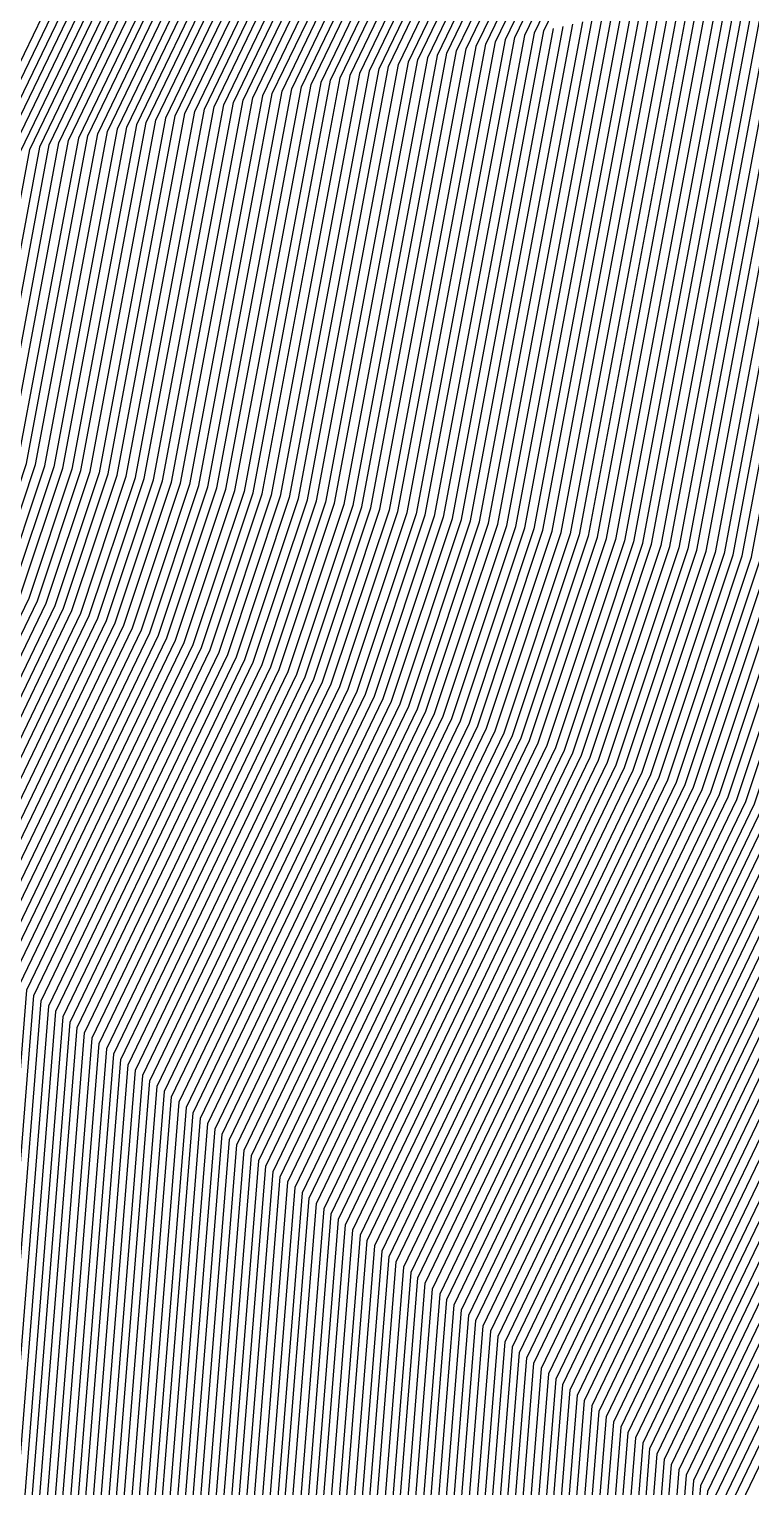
# Model space of a CAD drawing. Extents: x 7084 to 11035, y 13750 to 16729.
# Drawn here: x 8625.9 to 8681.5, y 15114.7 to 15227 of the extents above; entities that cross this region are included whole.
import ezdxf

# ---------------------------------------------------------------- set-up
doc = ezdxf.new("R2010")
doc.units = 0
doc.layers.add('Default', color=7, linetype='Continuous')

msp = doc.modelspace()

# ---------------------------------------------------------------- linework, layer by layer
at = {"layer": 'Default'}
for points in [[(8614.6, 15186.34), (8617.36, 15194.61), (8621.49, 15216.67), (8666.53, 15309.96), (8669.28, 15318.23), (8673.56, 15330.21), (8712.16, 15384.89), (8766.66, 15370.68), (8867.72, 15433.84), (8807.83, 15506.4), (8880.21, 15557.87), (9002.44, 15586.82), (9047.25, 15590.27), (9201.65, 15585.44), (9261.62, 15590.96), (9348.47, 15560.4), (9387.07, 15582.46), (9475.53, 15548.68), (9516.88, 15533.52), (9759.74, 15467.57)], [(9758.67, 15467.53), (9517.05, 15533.14), (9475.2, 15548.48), (9387.19, 15582.09), (9348.13, 15559.77), (9261.72, 15590.17), (9201.04, 15584.59), (9047.43, 15589.39), (9002.09, 15585.9), (8880.48, 15557.1), (8808.47, 15505.89), (8868.05, 15433.7), (8766.79, 15370.41), (8712.57, 15384.55), (8674.16, 15330.14), (8669.83, 15318.02), (8667.04, 15309.65), (8622.24, 15216.84), (8618.05, 15194.52), (8615.26, 15186.15)], [(9743.62, 15466.96), (9519.34, 15527.85), (9470.6, 15545.73), (9388.91, 15576.92), (9343.42, 15550.92), (9263.22, 15579.14), (9192.54, 15572.64), (9049.95, 15577.1), (8997.15, 15573.04), (8884.27, 15546.3), (8817.43, 15498.77), (8872.74, 15431.76), (8768.55, 15366.64), (8718.22, 15379.77), (8682.57, 15329.27), (8677.53, 15315.15), (8674.28, 15305.4), (8632.69, 15219.26)], [(8609.97, 14969.31), (8599.63, 15066.8), (8608.66, 15087.31), (8614.57, 15161.17), (8625.24, 15183.32), (8628.52, 15193.17), (8633.44, 15219.43), (8674.8, 15305.1), (8678.08, 15314.94), (8683.17, 15329.21), (8718.62, 15379.43), (8768.68, 15366.37), (8873.07, 15431.62), (8818.07, 15498.26), (8884.54, 15545.53), (8996.8, 15572.12), (9050.13, 15576.22), (9191.93, 15571.79), (9263.32, 15578.35), (9343.08, 15550.29), (9389.04, 15576.55), (9470.27, 15545.53), (9519.51, 15527.48), (9742.54, 15466.92)], [(8611.61, 15087.31), (8617.36, 15159.12), (8628.56, 15182.38), (8632, 15192.72), (8637.17, 15220.29), (8677.38, 15303.58), (8680.83, 15313.92), (8686.18, 15328.89), (8720.64, 15377.72), (8769.3, 15365.03), (8874.74, 15430.93), (8821.27, 15495.72), (8885.89, 15541.67), (8995.03, 15567.52), (9051.04, 15571.83), (9188.9, 15567.52), (9263.86, 15574.41), (9341.4, 15547.13), (9389.65, 15574.7), (9468.63, 15544.54), (9520.33, 15525.59), (9737.17, 15466.71)], [(8612.2, 15087.31), (8617.92, 15158.71), (8629.22, 15182.19), (8632.7, 15192.63), (8637.92, 15220.46), (8677.9, 15303.28), (8681.38, 15313.71), (8686.78, 15328.83), (8721.05, 15377.38), (8769.43, 15364.76), (8875.08, 15430.79), (8821.91, 15495.21), (8886.16, 15540.9), (8994.68, 15566.6), (9051.22, 15570.95), (9188.29, 15566.67), (9263.96, 15573.63), (9341.06, 15546.5), (9389.77, 15574.33), (9468.3, 15544.35), (9520.49, 15525.21), (9736.09, 15466.67)], [(8617.52, 15087.31), (8622.94, 15155.01), (8635.21, 15180.49), (8638.98, 15191.82), (8644.64, 15222.01), (8682.55, 15300.54), (8686.33, 15311.87), (8692.18, 15328.27), (8724.68, 15374.3), (8770.56, 15362.34), (8878.09, 15429.54), (8827.67, 15490.63), (8888.6, 15533.96), (8991.5, 15558.33), (9052.84, 15563.05), (9182.82, 15558.99), (9264.92, 15566.54), (9338.04, 15540.81), (9390.88, 15571.01), (9465.35, 15542.57), (9521.97, 15521.81), (9726.42, 15466.3)], [(8618.11, 15087.31), (8623.5, 15154.6), (8635.87, 15180.3), (8639.68, 15191.73), (8645.39, 15222.19), (8683.07, 15300.24), (8686.88, 15311.66), (8692.79, 15328.21), (8725.08, 15373.96), (8770.69, 15362.07), (8878.42, 15429.41), (8828.31, 15490.12), (8888.87, 15533.19), (8991.15, 15557.41), (9053.02, 15562.17), (9182.22, 15558.13), (9265.03, 15565.75), (9337.7, 15540.18), (9391.01, 15570.64), (9465.02, 15542.38), (9522.13, 15521.44), (9725.34, 15466.26)], [(8608.14, 15063.31), (8618.7, 15087.31), (8624.05, 15154.19), (8636.53, 15180.11), (8640.37, 15191.64), (8646.14, 15222.36), (8683.59, 15299.94), (8687.43, 15311.46), (8693.39, 15328.14), (8725.49, 15373.62), (8770.81, 15361.8), (8878.76, 15429.27), (8828.95, 15489.61), (8889.14, 15532.42), (8990.8, 15556.49), (9053.2, 15561.29), (9181.61, 15557.28), (9265.14, 15564.96), (9337.36, 15539.55), (9391.13, 15570.27), (9464.69, 15542.18), (9522.3, 15521.06), (9724.27, 15466.22)], [(8619.28, 14976.38), (8610.14, 15062.49), (8621.07, 15087.31), (8626.29, 15152.55), (8639.19, 15179.36), (8643.16, 15191.27), (8649.12, 15223.05), (8685.65, 15298.72), (8689.63, 15310.64), (8695.79, 15327.89), (8727.1, 15372.25), (8771.32, 15360.73), (8880.1, 15428.71), (8831.51, 15487.58), (8890.23, 15529.33), (8989.39, 15552.82), (9053.93, 15557.78), (9179.18, 15553.87), (9265.56, 15561.81), (9336.02, 15537.02), (9391.62, 15568.79), (9463.38, 15541.39), (9522.96, 15519.55), (9719.97, 15466.06)], [(8621.49, 14978.06), (8612.65, 15061.47), (8624.02, 15087.31), (8629.08, 15150.5), (8642.52, 15178.42), (8646.65, 15190.82), (8652.86, 15223.91), (8688.24, 15297.2), (8692.38, 15309.61), (8698.79, 15327.58), (8729.12, 15370.55), (8771.94, 15359.38), (8881.77, 15428.02), (8834.71, 15485.04), (8891.58, 15525.47), (8987.62, 15548.22), (9054.83, 15553.39), (9176.14, 15549.6), (9266.1, 15557.87), (9334.34, 15533.86), (9392.24, 15566.95), (9461.74, 15540.41), (9523.78, 15517.66), (9714.59, 15465.85)], [(8622.38, 14978.73), (8613.65, 15061.06), (8625.2, 15087.31), (8630.19, 15149.68), (8643.85, 15178.04), (8648.05, 15190.64), (8654.35, 15224.25), (8689.27, 15296.6), (8693.47, 15309.2), (8699.99, 15327.45), (8729.93, 15369.86), (8772.2, 15358.84), (8882.44, 15427.74), (8835.99, 15484.02), (8892.12, 15523.93), (8986.92, 15546.38), (9055.19, 15551.63), (9174.93, 15547.89), (9266.31, 15556.3), (9333.66, 15532.6), (9392.48, 15566.21), (9461.08, 15540.01), (9524.1, 15516.91), (9712.44, 15465.77)], [(8616.65, 15059.82), (8628.75, 15087.31), (8633.54, 15147.22), (8647.83, 15176.91), (8652.23, 15190.1), (8658.83, 15225.29), (8692.38, 15294.77), (8696.77, 15307.97), (8703.6, 15327.08), (8732.35, 15367.81), (8772.95, 15357.23), (8884.44, 15426.91), (8839.83, 15480.97), (8893.75, 15519.3), (8984.8, 15540.87), (9056.27, 15546.37), (9171.29, 15542.77), (9266.95, 15551.57), (9331.64, 15528.81), (9393.22, 15563.99), (9459.11, 15538.83), (9525.09, 15514.64), (9706, 15465.52)], [(9703.85, 15465.44), (9525.42, 15513.89), (9458.46, 15538.44), (9393.47, 15563.25), (9330.97, 15527.54), (9267.16, 15549.99), (9170.07, 15541.07), (9056.63, 15544.61), (8984.09, 15539.03), (8894.29, 15517.76), (8841.11, 15479.95), (8885.11, 15426.63), (8773.2, 15356.69), (8733.16, 15367.13), (8704.8, 15326.95), (8697.87, 15307.56), (8693.41, 15294.17), (8660.32, 15225.63)], [(8631.11, 15087.31), (8635.77, 15145.58), (8650.49, 15176.15), (8655.02, 15189.74), (8661.82, 15225.98), (8694.44, 15293.56), (8698.97, 15307.15), (8706, 15326.83), (8733.97, 15366.45), (8773.45, 15356.15), (8885.78, 15426.36), (8842.39, 15478.93), (8894.83, 15516.22), (8983.39, 15537.19), (9056.99, 15542.85), (9168.86, 15539.36), (9267.38, 15548.42), (9330.3, 15526.28), (9393.71, 15562.52), (9457.8, 15538.05), (9525.75, 15513.13), (9701.7, 15465.36)], [(8631.68, 14985.8), (8624.16, 15056.75), (8637.61, 15087.31), (8641.91, 15141.06), (8657.8, 15174.07), (8662.69, 15188.75), (8670.03, 15227.87), (8700.13, 15290.22), (8705.02, 15304.89), (8712.61, 15326.14), (8738.41, 15362.69), (8774.84, 15353.19), (8889.46, 15424.83), (8849.44, 15473.33), (8897.81, 15507.73), (8979.51, 15527.08), (9058.98, 15533.2), (9162.18, 15529.97), (9268.55, 15539.75), (9326.6, 15519.33), (9395.07, 15558.45), (9454.19, 15535.88), (9527.55, 15508.98), (9689.87, 15464.91)], [(8644.11, 15087.31), (8648.05, 15136.55), (8665.12, 15172), (8670.37, 15187.75), (8678.24, 15229.77), (8705.82, 15286.88), (8711.07, 15302.64), (8719.22, 15325.45), (8742.85, 15358.93), (8776.22, 15350.23), (8893.14, 15423.31), (8856.48, 15467.74), (8900.79, 15499.25), (8975.63, 15516.97), (9060.97, 15523.54), (9155.5, 15520.58), (9269.72, 15531.09), (9322.9, 15512.38), (9396.42, 15554.39), (9450.58, 15533.71), (9529.36, 15504.83), (9678.05, 15464.46)], [(8632.17, 15053.47), (8647.06, 15087.31), (8650.84, 15134.5), (8668.44, 15171.05), (8673.85, 15187.3), (8681.98, 15230.63), (8708.4, 15285.36), (8713.82, 15301.61), (8722.22, 15325.14), (8744.87, 15357.23), (8776.85, 15348.89), (8894.81, 15422.62), (8859.68, 15465.19), (8902.14, 15495.39), (8973.86, 15512.38), (9061.87, 15519.15), (9152.46, 15516.32), (9270.26, 15527.15), (9321.21, 15509.22), (9397.04, 15552.55), (9448.94, 15532.73), (9530.18, 15502.94), (9672.67, 15464.25)], [(8643.21, 14994.55), (8637.17, 15051.41), (8652.97, 15087.31), (8656.42, 15130.4), (8675.09, 15169.17), (8680.83, 15186.4), (8689.45, 15232.35), (8713.57, 15282.33), (8719.32, 15299.56), (8728.23, 15324.52), (8748.91, 15353.81), (8778.1, 15346.2), (8898.16, 15421.23), (8866.08, 15460.11), (8904.85, 15487.68), (8970.33, 15503.19), (9063.67, 15510.37), (9146.39, 15507.78), (9271.32, 15519.27), (9317.85, 15502.9), (9398.27, 15548.85), (9445.66, 15530.76), (9531.82, 15499.17), (9661.92, 15463.84)], [(8639.18, 15050.59), (8655.33, 15087.31), (8658.65, 15128.75), (8677.74, 15168.41), (8683.62, 15186.04), (8692.43, 15233.04), (8715.64, 15281.11), (8721.51, 15298.74), (8730.63, 15324.27), (8750.52, 15352.44), (8778.61, 15345.12), (8899.5, 15420.68), (8868.64, 15458.07), (8905.93, 15484.59), (8968.92, 15499.51), (9064.4, 15506.85), (9143.96, 15504.37), (9271.75, 15516.12), (9316.5, 15500.37), (9398.76, 15547.38), (9444.34, 15529.97), (9532.47, 15497.66), (9657.62, 15463.68)], [(8661.83, 15087.31), (8664.79, 15124.24), (8685.06, 15166.34), (8691.29, 15185.05), (8700.65, 15234.94), (8721.33, 15277.77), (8727.56, 15296.48), (8737.24, 15323.58), (8754.96, 15348.69), (8779.99, 15342.16), (8903.18, 15419.15), (8875.68, 15452.47), (8908.91, 15476.11), (8965.04, 15489.4), (9066.38, 15497.2), (9137.28, 15494.98), (9272.92, 15507.45), (9312.8, 15493.42), (9400.11, 15543.31), (9440.73, 15527.8), (9534.28, 15493.5), (9645.8, 15463.22)], [(8647.69, 15047.11), (8665.38, 15087.31), (8668.14, 15121.78), (8689.04, 15165.2), (8695.48, 15184.5), (8705.13, 15235.97), (8724.43, 15275.95), (8730.86, 15295.25), (8740.84, 15323.2), (8757.39, 15346.64), (8780.74, 15340.55), (8905.18, 15418.32), (8879.52, 15449.42), (8910.54, 15471.48), (8962.92, 15483.89), (9067.46, 15491.93), (9133.64, 15489.86), (9273.56, 15502.73), (9310.78, 15489.63), (9400.85, 15541.1), (9438.76, 15526.62), (9535.26, 15491.24), (9639.35, 15462.98)], [(8668.33, 15087.31), (8670.93, 15119.73), (8692.37, 15164.26), (8698.96, 15184.05), (8708.86, 15236.83), (8727.01, 15274.43), (8733.61, 15294.22), (8743.85, 15322.89), (8759.41, 15344.93), (8781.37, 15339.2), (8906.86, 15417.63), (8882.72, 15446.88), (8911.89, 15467.62), (8961.16, 15479.29), (9068.37, 15487.54), (9130.6, 15485.59), (9274.1, 15498.79), (9309.1, 15486.47), (9401.47, 15539.25), (9437.12, 15525.64), (9536.08, 15489.35), (9633.97, 15462.77)], [(8652.69, 15045.05), (8671.29, 15087.31), (8673.72, 15117.68), (8695.69, 15163.32), (8702.45, 15183.6), (8712.59, 15237.69), (8729.6, 15272.91), (8736.36, 15293.2), (8746.85, 15322.58), (8761.42, 15343.22), (8782, 15337.86), (8908.53, 15416.94), (8885.92, 15444.33), (8913.24, 15463.77), (8959.39, 15474.7), (9069.27, 15483.15), (9127.56, 15481.33), (9274.63, 15494.85), (9307.42, 15483.31), (9402.08, 15537.41), (9435.48, 15524.65), (9536.91, 15487.46), (9628.6, 15462.57)], [(8667.56, 15309.35), (8622.99, 15217.02), (8618.75, 15194.43), (8615.93, 15185.97), (8606.76, 15166.91), (8600.39, 15087.31), (8592.63, 15069.67), (8603.77, 14964.6), (8603.77, 14948.37), (8611.73, 14908.57), (8620.2, 14883.17), (8658.4, 14757.41), (8674.63, 14734.12), (8773.33, 14734.12), (8807.21, 14711.54)], [(8668.08, 15309.04), (8623.73, 15217.19), (8619.45, 15194.34), (8616.59, 15185.78), (8607.31, 15166.5), (8600.98, 15087.31), (8593.13, 15069.47), (8604.21, 14964.94), (8604.21, 14948.52), (8612.13, 14908.93), (8620.7, 14883.23), (8658.71, 14758.11), (8675.13, 14734.55), (8773.32, 14734.55), (8807.59, 14711.71), (8927.95, 14708.54), (8960.79, 14710.68)], [(8668.59, 15308.74), (8624.48, 15217.36), (8620.15, 15194.25), (8617.26, 15185.59), (8607.87, 15166.09), (8601.57, 15087.31), (8593.63, 15069.26), (8604.65, 14965.28), (8604.65, 14948.67), (8612.53, 14909.28), (8621.2, 14883.28), (8659.01, 14758.82), (8675.62, 14734.99), (8773.3, 14734.99), (8807.96, 14711.88), (8927.7, 14708.73), (8960.92, 14710.9), (9120.05, 14684.11)], [(8669.11, 15308.44), (8625.23, 15217.53), (8620.84, 15194.16), (8617.92, 15185.4), (8608.43, 15165.68), (8602.16, 15087.31), (8594.13, 15069.06), (8605.1, 14965.61), (8605.1, 14948.82), (8612.93, 14909.63), (8621.7, 14883.34), (8659.31, 14759.52), (8676.11, 14735.42), (8773.29, 14735.42), (8808.34, 14712.05), (8927.46, 14708.92), (8961.05, 14711.11), (9119.35, 14684.46)], [(8808.72, 14712.22), (8773.27, 14735.86), (8676.6, 14735.86), (8659.62, 14760.23), (8622.2, 14883.4), (8613.34, 14909.99), (8605.54, 14948.96), (8605.54, 14965.95), (8594.63, 15068.85), (8602.75, 15087.31), (8608.99, 15165.27), (8618.59, 15185.21), (8621.54, 15194.07), (8625.97, 15217.71), (8669.63, 15308.13)], [(8670.15, 15307.83), (8626.72, 15217.88), (8622.24, 15193.98), (8619.25, 15185.02), (8609.55, 15164.86), (8603.34, 15087.31), (8595.13, 15068.65), (8605.98, 14966.29), (8605.98, 14949.11), (8613.74, 14910.34), (8622.7, 14883.46), (8659.92, 14760.93), (8677.1, 14736.29), (8773.25, 14736.29), (8809.1, 14712.4), (8926.96, 14709.3), (8961.31, 14711.54), (9117.96, 14685.17)], [(8809.47, 14712.57), (8773.24, 14736.73), (8677.59, 14736.73), (8660.22, 14761.64), (8623.2, 14883.51), (8614.14, 14910.69), (8606.43, 14949.26), (8606.43, 14966.62), (8595.63, 15068.44), (8603.93, 15087.31), (8610.1, 15164.45), (8619.92, 15184.83), (8622.94, 15193.89), (8627.47, 15218.05), (8670.66, 15307.53)], [(8809.85, 14712.74), (8773.22, 14737.16), (8678.08, 14737.16), (8660.53, 14762.35), (8623.7, 14883.57), (8614.54, 14911.04), (8606.87, 14949.41), (8606.87, 14966.96), (8596.13, 15068.24), (8604.52, 15087.31), (8610.66, 15164.04), (8620.58, 15184.64), (8623.63, 15193.8), (8628.21, 15218.22), (8671.18, 15307.22)], [(8810.23, 14712.91), (8773.2, 14737.6), (8678.57, 14737.6), (8660.83, 14763.05), (8624.2, 14883.63), (8614.94, 14911.4), (8607.31, 14949.55), (8607.31, 14967.3), (8596.63, 15068.03), (8605.11, 15087.31), (8611.22, 15163.63), (8621.25, 15184.46), (8624.33, 15193.71), (8628.96, 15218.39), (8671.7, 15306.92)], [(8672.21, 15306.62), (8629.71, 15218.57), (8625.03, 15193.62), (8621.91, 15184.27), (8611.78, 15163.22), (8605.71, 15087.31), (8597.13, 15067.83), (8607.76, 14967.63), (8607.76, 14949.7), (8615.35, 14911.75), (8624.7, 14883.69), (8661.14, 14763.76), (8679.07, 14738.03)], [(8810.98, 14713.26), (8773.17, 14738.47), (8679.56, 14738.47), (8661.44, 14764.46), (8625.2, 14883.74), (8615.75, 14912.1), (8608.2, 14949.85), (8608.2, 14967.97), (8597.63, 15067.62), (8606.3, 15087.31), (8612.34, 15162.81), (8622.58, 15184.08), (8625.73, 15193.53), (8630.45, 15218.74), (8672.73, 15306.31)], [(8811.36, 14713.43), (8773.15, 14738.9), (8680.05, 14738.9), (8661.74, 14765.17), (8625.7, 14883.8), (8616.15, 14912.46), (8608.64, 14950), (8608.64, 14968.3), (8598.13, 15067.42), (8606.89, 15087.31), (8612.89, 15162.4), (8623.24, 15183.89), (8626.42, 15193.44), (8631.2, 15218.91), (8673.25, 15306.01)], [(8811.74, 14713.6), (8773.14, 14739.34), (8680.54, 14739.34), (8662.05, 14765.87), (8626.2, 14883.86), (8616.55, 14912.81), (8609.09, 14950.15), (8609.09, 14968.64), (8598.63, 15067.21), (8607.48, 15087.31), (8613.45, 15161.99), (8623.91, 15183.7), (8627.12, 15193.35), (8631.95, 15219.08), (8673.76, 15305.7)], [(8675.32, 15304.79), (8634.19, 15219.6), (8629.21, 15193.08), (8625.9, 15183.13), (8615.13, 15160.76), (8609.25, 15087.31), (8600.13, 15066.59), (8610.42, 14969.65), (8610.42, 14950.59), (8617.76, 14913.87), (8627.71, 14884.03), (8662.96, 14767.99), (8682.02, 14740.64), (8773.09, 14740.64), (8812.87, 14714.12)], [(8813.25, 14714.29), (8773.07, 14741.08), (8682.51, 14741.08), (8663.26, 14768.7), (8628.21, 14884.09), (8618.16, 14914.22), (8610.86, 14950.74), (8610.86, 14969.99), (8600.63, 15066.39), (8609.84, 15087.31), (8615.68, 15160.35), (8626.56, 15182.95), (8629.91, 15192.99), (8634.93, 15219.77), (8675.83, 15304.49)], [(8628.71, 14884.15), (8618.56, 14914.57), (8611.3, 14950.88), (8611.3, 14970.32), (8601.13, 15066.18), (8610.43, 15087.31), (8616.24, 15159.94), (8627.23, 15182.76), (8630.61, 15192.9), (8635.68, 15219.95), (8676.35, 15304.19)], [(8676.87, 15303.88), (8636.43, 15220.12), (8631.31, 15192.81), (8627.89, 15182.57), (8616.8, 15159.53), (8611.02, 15087.31), (8601.64, 15065.98), (8611.74, 14970.66), (8611.74, 14951.03), (8618.97, 14914.93), (8629.21, 14884.2), (8663.87, 14770.11), (8683.5, 14741.95), (8773.04, 14741.95), (8814, 14714.64)], [(8815.13, 14715.15), (8772.99, 14743.25), (8684.97, 14743.25), (8664.78, 14772.23), (8630.71, 14884.38), (8620.17, 14915.98), (8613.07, 14951.47), (8613.07, 14971.67), (8603.14, 15065.36), (8612.8, 15087.31), (8618.47, 15158.29), (8629.89, 15182), (8633.4, 15192.54), (8638.67, 15220.63), (8678.42, 15302.97)], [(8815.51, 14715.33), (8772.97, 14743.69), (8685.47, 14743.69), (8665.08, 14772.93), (8631.21, 14884.43), (8620.57, 14916.34), (8613.52, 14951.62), (8613.52, 14972.01), (8603.64, 15065.16), (8613.39, 15087.31), (8619.03, 15157.88), (8630.55, 15181.81), (8634.1, 15192.45), (8639.41, 15220.81), (8678.93, 15302.67)], [(8815.89, 14715.5), (8772.96, 14744.12), (8685.96, 14744.12), (8665.39, 14773.64), (8631.71, 14884.49), (8620.98, 14916.69), (8613.96, 14951.77), (8613.96, 14972.34), (8604.14, 15064.95), (8613.98, 15087.31), (8619.59, 15157.47), (8631.22, 15181.62), (8634.79, 15192.36), (8640.16, 15220.98), (8679.45, 15302.37)], [(9182.33, 14715.34), (9147.13, 14716.25), (9104.7, 14691.87), (8963.81, 14715.59), (8922.29, 14712.88), (8816.27, 14715.67), (8772.94, 14744.56), (8686.45, 14744.56), (8665.69, 14774.34), (8632.21, 14884.55), (8621.38, 14917.04), (8614.4, 14951.92), (8614.4, 14972.68), (8604.64, 15064.75), (8614.57, 15087.31), (8620.15, 15157.06), (8631.88, 15181.44), (8635.49, 15192.27), (8640.91, 15221.15), (8679.97, 15302.06)], [(9216.95, 14701.34), (9182.34, 14715.91), (9146.82, 14716.82), (9104.01, 14692.23), (8963.94, 14715.8), (8922.04, 14713.07), (8816.64, 14715.84), (8772.92, 14744.99), (8686.94, 14744.99), (8665.99, 14775.05), (8632.71, 14884.61), (8621.78, 14917.4), (8614.85, 14952.07), (8614.85, 14973.01), (8605.14, 15064.54), (8615.16, 15087.31), (8620.71, 15156.65), (8632.55, 15181.25), (8636.19, 15192.18), (8641.66, 15221.32), (8680.49, 15301.76)], [(8817.02, 14716.02), (8772.91, 14745.43), (8687.44, 14745.43), (8666.3, 14775.75), (8633.21, 14884.66), (8622.18, 14917.75), (8615.29, 14952.21), (8615.29, 14973.35), (8605.64, 15064.34), (8615.75, 15087.31), (8621.26, 15156.24), (8633.21, 15181.06), (8636.89, 15192.09), (8642.4, 15221.5), (8681, 15301.45)], [(8817.4, 14716.19), (8772.89, 14745.86), (8687.93, 14745.86), (8666.6, 14776.46), (8633.71, 14884.72), (8622.58, 14918.1), (8615.73, 14952.36), (8615.73, 14973.69), (8606.14, 15064.13), (8616.34, 15087.31), (8621.82, 15155.83), (8633.88, 15180.87), (8637.58, 15192), (8643.15, 15221.67), (8681.52, 15301.15)], [(8682.04, 15300.85), (8643.9, 15221.84), (8638.28, 15191.91), (8634.54, 15180.68), (8622.38, 15155.42), (8616.93, 15087.31), (8606.64, 15063.93), (8616.18, 14974.02), (8616.18, 14952.51), (8622.99, 14918.45), (8634.21, 14884.78), (8666.9, 14777.17), (8688.42, 14746.3), (8772.87, 14746.3), (8817.78, 14716.36)], [(8819.29, 14717.05), (8772.81, 14748.04), (8690.39, 14748.04), (8668.12, 14779.99), (8636.21, 14885.01), (8624.6, 14919.87), (8617.95, 14953.1), (8617.95, 14975.37), (8608.64, 15063.11), (8619.29, 15087.31), (8624.61, 15153.78), (8637.2, 15179.93), (8641.07, 15191.55), (8646.88, 15222.53), (8684.1, 15299.63)], [(8819.66, 14717.22), (8772.79, 14748.47), (8690.88, 14748.47), (8668.42, 14780.69), (8636.72, 14885.06), (8625, 14920.22), (8618.39, 14953.25), (8618.39, 14975.71), (8609.14, 15062.9), (8619.88, 15087.31), (8625.17, 15153.37), (8637.86, 15179.74), (8641.77, 15191.45), (8647.63, 15222.7), (8684.62, 15299.33)], [(8685.14, 15299.03), (8648.38, 15222.87), (8642.47, 15191.36), (8638.53, 15179.55), (8625.73, 15152.96), (8620.48, 15087.31), (8609.64, 15062.7), (8618.83, 14976.04), (8618.83, 14953.39), (8625.4, 14920.57), (8637.22, 14885.12), (8668.73, 14781.4), (8691.37, 14748.9), (8772.78, 14748.9), (8820.04, 14717.39)], [(8820.8, 14717.74), (8772.74, 14749.77), (8692.36, 14749.77), (8669.33, 14782.81), (8638.22, 14885.24), (8626.2, 14921.28), (8619.72, 14953.69), (8619.72, 14976.72), (8610.65, 15062.29), (8621.66, 15087.31), (8626.84, 15152.14), (8639.86, 15179.17), (8643.86, 15191.18), (8649.87, 15223.22), (8686.17, 15298.42)], [(8686.69, 15298.11), (8650.62, 15223.39), (8644.56, 15191.09), (8640.52, 15178.98), (8627.4, 15151.73), (8622.25, 15087.31), (8611.15, 15062.08), (8620.16, 14977.05), (8620.16, 14953.84), (8626.61, 14921.63), (8638.72, 14885.29), (8669.64, 14783.52), (8692.85, 14750.21), (8772.73, 14750.21), (8821.17, 14717.91)], [(8687.21, 15297.81), (8651.36, 15223.56), (8645.26, 15191), (8641.19, 15178.79), (8627.96, 15151.32), (8622.84, 15087.31), (8611.65, 15061.88), (8620.61, 14977.39), (8620.61, 14953.99), (8627.01, 14921.98), (8639.22, 14885.35), (8669.94, 14784.22), (8693.34, 14750.64), (8772.71, 14750.64), (8821.55, 14718.08)], [(8687.72, 15297.51), (8652.11, 15223.74), (8645.95, 15190.91), (8641.85, 15178.6), (8628.52, 15150.91), (8623.43, 15087.31), (8612.15, 15061.67), (8621.05, 14977.73), (8621.05, 14954.13)], [(8822.68, 14718.6), (8772.66, 14751.95), (8694.82, 14751.95), (8670.85, 14786.34), (8640.72, 14885.52), (8628.21, 14923.04), (8621.94, 14954.43), (8621.94, 14978.4), (8613.15, 15061.26), (8624.61, 15087.31), (8629.63, 15150.09), (8643.18, 15178.23), (8647.35, 15190.73), (8653.6, 15224.08), (8688.76, 15296.9)], [(8689.79, 15296.29), (8655.1, 15224.43), (8648.74, 15190.55), (8644.51, 15177.85), (8630.75, 15149.27), (8625.79, 15087.31), (8614.15, 15060.85), (8622.82, 14979.07), (8622.82, 14954.72), (8629.02, 14923.75), (8641.72, 14885.64), (8671.46, 14787.75), (8695.81, 14752.82), (8772.63, 14752.82), (8823.44, 14718.95)], [(8823.82, 14719.12), (8772.61, 14753.25), (8696.3, 14753.25), (8671.76, 14788.46), (8642.22, 14885.7), (8629.42, 14924.1), (8623.27, 14954.87), (8623.27, 14979.41), (8614.65, 15060.65), (8626.38, 15087.31), (8631.31, 15148.86), (8645.18, 15177.66), (8649.44, 15190.46), (8655.84, 15224.6), (8690.31, 15295.99)], [(8690.82, 15295.69), (8656.59, 15224.77), (8650.14, 15190.37), (8645.84, 15177.47), (8631.87, 15148.45), (8626.97, 15087.31), (8615.15, 15060.44), (8623.71, 14979.74), (8623.71, 14955.02), (8629.82, 14924.45), (8642.72, 14885.75), (8672.07, 14789.16), (8696.79, 14753.69), (8772.6, 14753.69), (8824.19, 14719.29), (8917.12, 14716.84), (8966.57, 14720.07), (9090.06, 14699.28), (9140.58, 14728.31), (9182.5, 14727.23), (9223.35, 14710.03), (9249.15, 14708.96)], [(8691.34, 15295.38), (8657.34, 15224.94), (8650.84, 15190.28), (8646.5, 15177.28), (8632.42, 15148.04), (8627.57, 15087.31), (8615.65, 15060.23), (8624.15, 14980.08), (8624.15, 14955.17), (8630.22, 14924.81), (8643.22, 14885.81), (8672.37, 14789.87), (8697.28, 14754.12), (8772.58, 14754.12), (8824.57, 14719.46), (8916.87, 14717.03), (8966.7, 14720.28), (9089.36, 14699.64), (9140.27, 14728.88), (9182.51, 14727.8), (9223.67, 14710.47), (9249.67, 14709.39)], [(8824.95, 14719.63), (8772.56, 14754.56), (8697.77, 14754.56), (8672.67, 14790.57), (8643.72, 14885.87), (8630.63, 14925.16), (8624.6, 14955.31), (8624.6, 14980.42), (8616.15, 15060.03), (8628.16, 15087.31), (8632.98, 15147.63), (8647.17, 15177.09), (8651.53, 15190.19), (8658.08, 15225.12), (8691.86, 15295.08)], [(8825.7, 14719.98), (8772.53, 14755.43), (8698.76, 14755.43), (8673.28, 14791.99), (8644.72, 14885.98), (8631.43, 14925.86), (8625.48, 14955.61), (8625.48, 14981.09), (8617.15, 15059.62), (8629.34, 15087.31), (8634.1, 15146.81), (8648.5, 15176.72), (8652.93, 15190.01), (8659.58, 15225.46), (8692.89, 15294.47)], [(8826.46, 14720.32), (8772.5, 14756.3), (8699.74, 14756.3), (8673.89, 14793.4), (8645.73, 14886.1), (8632.23, 14926.57), (8626.37, 14955.91), (8626.37, 14981.76), (8618.15, 15059.21), (8630.52, 15087.31), (8635.21, 15145.99), (8649.83, 15176.34), (8654.32, 15189.83), (8661.07, 15225.8), (8693.93, 15293.86)], [(8694.96, 15293.26), (8662.56, 15226.15), (8655.72, 15189.65), (8651.16, 15175.96), (8636.33, 15145.17), (8631.7, 15087.31), (8619.15, 15058.8), (8627.25, 14982.44), (8627.25, 14956.2), (8633.04, 14927.28), (8646.73, 14886.21), (8674.49, 14794.81), (8700.73, 14757.17), (8772.46, 14757.17), (8827.21, 14720.67), (8915.15, 14718.35), (8967.62, 14721.78), (9084.48, 14702.11), (9138.08, 14732.9), (9182.57, 14731.76), (9225.91, 14713.51), (9253.29, 14712.37)], [(8827.59, 14720.84), (8772.45, 14757.6), (8701.22, 14757.6), (8674.8, 14795.51), (8647.23, 14886.27), (8633.44, 14927.63), (8627.7, 14956.35), (8627.7, 14982.77), (8619.66, 15058.59), (8632.29, 15087.31), (8636.89, 15144.76), (8651.82, 15175.77), (8656.42, 15189.56), (8663.31, 15226.32), (8695.48, 15292.95)], [(8695.99, 15292.65), (8664.06, 15226.49), (8657.11, 15189.47), (8652.49, 15175.58), (8637.45, 15144.34), (8632.88, 15087.31), (8620.16, 15058.39), (8628.14, 14983.11), (8628.14, 14956.5), (8633.84, 14927.98), (8647.73, 14886.33), (8675.1, 14796.22), (8701.71, 14758.04), (8772.43, 14758.04), (8827.97, 14721.01)], [(8696.51, 15292.35), (8664.8, 15226.67), (8657.81, 15189.38), (8653.15, 15175.4), (8638, 15143.93), (8633.47, 15087.31), (8620.66, 15058.18), (8628.58, 14983.44), (8628.58, 14956.64), (8634.25, 14928.33), (8648.23, 14886.39), (8675.41, 14796.93), (8702.21, 14758.47), (8772.42, 14758.47), (8828.35, 14721.19), (8914.41, 14718.92), (8968.01, 14722.42), (9082.38, 14703.17)], [(8828.72, 14721.36), (8772.4, 14758.91), (8702.7, 14758.91), (8675.71, 14797.63), (8648.73, 14886.44), (8634.65, 14928.69), (8629.03, 14956.79), (8629.03, 14983.78), (8621.16, 15057.98), (8634.06, 15087.31), (8638.56, 15143.52), (8653.82, 15175.21), (8658.51, 15189.29), (8665.55, 15226.84), (8697.03, 15292.04)], [(8720.81, 15239.59), (8710.12, 15182.61), (8703, 15161.24), (8679.85, 15113.16), (8677.79, 15087.31), (8658.2, 15042.8), (8661.82, 15008.68), (8661.82, 14967.72), (8664.4, 14954.8), (8685.77, 14890.69), (8698.18, 14849.85), (8739.13, 14791.09), (8771.18, 14791.09), (8856.66, 14734.11), (8895.95, 14733.08), (8977.86, 14738.42), (9030.07, 14729.63), (9113.76, 14777.71), (9183.21, 14775.93), (9250.87, 14747.44)], [(8721.56, 15239.76), (8710.82, 15182.52), (8703.67, 15161.05), (8680.41, 15112.75), (8678.38, 15087.31), (8658.7, 15042.59), (8662.26, 15009.01), (8662.26, 14967.87), (8664.8, 14955.15), (8686.27, 14890.75), (8698.48, 14850.56), (8739.62, 14791.53), (8771.17, 14791.53), (8857.03, 14734.28)], [(8715.58, 15238.38), (8705.24, 15183.24), (8698.35, 15162.56), (8675.95, 15116.03), (8673.65, 15087.31), (8654.69, 15044.23), (8658.71, 15006.32), (8658.71, 14966.69), (8661.59, 14952.33), (8682.27, 14890.29), (8696.05, 14844.91), (8735.69, 14788.05), (8771.3, 14788.05), (8854.01, 14732.9)], [(8716.33, 15238.56), (8705.94, 15183.15), (8699.01, 15162.37), (8676.51, 15115.62), (8674.24, 15087.31), (8655.19, 15044.03), (8659.16, 15006.66), (8659.16, 14966.84), (8661.99, 14952.68), (8682.77, 14890.35), (8696.36, 14845.62), (8736.18, 14788.48), (8771.28, 14788.48), (8854.39, 14733.08)], [(8717.07, 15238.73), (8706.64, 15183.06), (8699.68, 15162.18), (8677.06, 15115.21), (8674.83, 15087.31), (8655.7, 15043.82), (8659.6, 15007), (8659.6, 14966.98), (8662.39, 14953.03), (8683.27, 14890.41), (8696.66, 14846.32), (8736.67, 14788.92), (8771.27, 14788.92), (8854.77, 14733.25), (8897.18, 14732.13), (8977.2, 14737.35), (9033.56, 14727.87), (9115.32, 14774.84), (9183.17, 14773.1), (9249.27, 14745.26), (9291.03, 14743.52)], [(8717.82, 15238.9), (8707.33, 15182.97), (8700.34, 15162), (8677.62, 15114.8), (8675.42, 15087.31), (8656.2, 15043.62), (8660.04, 15007.33), (8660.04, 14967.13), (8662.79, 14953.39), (8683.77, 14890.46), (8696.96, 14847.03), (8737.16, 14789.35), (8771.25, 14789.35), (8855.15, 14733.42), (8896.93, 14732.32), (8977.33, 14737.56), (9032.86, 14728.22)], [(8855.52, 14733.59), (8771.23, 14789.79), (8737.66, 14789.79), (8697.27, 14847.74), (8684.27, 14890.52), (8663.2, 14953.74), (8660.49, 14967.28), (8660.49, 15007.67), (8656.7, 15043.41), (8676.01, 15087.31), (8678.18, 15114.39), (8701.01, 15161.81), (8708.03, 15182.88), (8718.57, 15239.07)], [(8855.9, 14733.77), (8771.22, 14790.22), (8738.15, 14790.22), (8697.57, 14848.44), (8684.77, 14890.58), (8663.6, 14954.09), (8660.93, 14967.43), (8660.93, 15008), (8657.2, 15043.21), (8676.6, 15087.31), (8678.74, 15113.98), (8701.67, 15161.62), (8708.73, 15182.79), (8719.32, 15239.25)], [(8720.06, 15239.42), (8709.43, 15182.7), (8702.34, 15161.43), (8679.3, 15113.57), (8677.19, 15087.31), (8657.7, 15043), (8661.37, 15008.34), (8661.37, 14967.57)], [(8711.1, 15237.35), (8701.06, 15183.78), (8694.36, 15163.69), (8672.6, 15118.5), (8670.1, 15087.31), (8651.69, 15045.46), (8656.06, 15004.3), (8656.06, 14965.8), (8659.17, 14950.21), (8679.26, 14889.95), (8694.23, 14840.68), (8732.73, 14785.44), (8771.4, 14785.44), (8851.75, 14731.87)], [(8711.85, 15237.52), (8701.75, 15183.69), (8695.03, 15163.51), (8673.16, 15118.09), (8670.7, 15087.31), (8652.19, 15045.26), (8656.5, 15004.64), (8656.5, 14965.95), (8659.58, 14950.56), (8679.76, 14890), (8694.53, 14841.38), (8733.22, 14785.87), (8771.38, 14785.87), (8852.13, 14732.04), (8898.9, 14730.81)], [(9183.13, 14770.26), (9116.88, 14771.96), (9037.05, 14726.1), (8976.54, 14736.28), (8898.41, 14731.19), (8852.88, 14732.39), (8771.35, 14786.74), (8734.21, 14786.74), (8695.14, 14842.8), (8680.76, 14890.12), (8660.38, 14951.27), (8657.39, 14966.25), (8657.39, 15005.31), (8653.19, 15044.85), (8671.88, 15087.31), (8674.27, 15117.27), (8696.36, 15163.13), (8703.15, 15183.51), (8713.34, 15237.87)], [(8853.26, 14732.56), (8771.33, 14787.18), (8734.7, 14787.18), (8695.44, 14843.5), (8681.26, 14890.18), (8660.78, 14951.62), (8657.83, 14966.39), (8657.83, 15005.65), (8653.69, 15044.64), (8672.47, 15087.31), (8674.83, 15116.86), (8697.02, 15162.94), (8703.85, 15183.42), (8714.09, 15238.04)], [(8853.64, 14732.73), (8771.32, 14787.61), (8735.19, 14787.61), (8695.75, 14844.21), (8681.77, 14890.23), (8661.18, 14951.98), (8658.27, 14966.54), (8658.27, 15005.99), (8654.19, 15044.44), (8673.06, 15087.31), (8675.39, 15116.45), (8697.68, 15162.75), (8704.54, 15183.33), (8714.83, 15238.21)], [(9450.6, 14756.77), (9369.77, 14735.76), (9283.27, 14737.12), (9244.47, 14738.74), (9183.04, 14764.6), (9120, 14766.22), (9044.02, 14722.57), (8975.23, 14734.15), (8900.87, 14729.3), (8849.11, 14730.66), (8771.51, 14782.39), (8729.29, 14782.39), (8692.1, 14835.74), (8675.76, 14889.55), (8656.36, 14947.74), (8652.95, 14964.77), (8652.95, 15001.95), (8648.19, 15046.9), (8665.97, 15087.31), (8668.69, 15121.37), (8689.71, 15165.02), (8696.17, 15184.41), (8705.87, 15236.14)], [(8706.62, 15236.32), (8696.87, 15184.32), (8690.37, 15164.83), (8669.25, 15120.96), (8666.56, 15087.31), (8648.69, 15046.7), (8653.4, 15002.29), (8653.4, 14964.92), (8656.76, 14948.09), (8676.26, 14889.6), (8692.41, 14836.44), (8729.78, 14782.83), (8771.5, 14782.83), (8849.48, 14730.84)], [(9450.37, 14757.87), (9368.72, 14736.65), (9284.3, 14737.97), (9245.11, 14739.61), (9183.06, 14765.74), (9119.38, 14767.37), (9042.63, 14723.28), (8975.49, 14734.58), (8900.38, 14729.68), (8849.86, 14731.01), (8771.48, 14783.26), (8730.27, 14783.26), (8692.71, 14837.15), (8676.76, 14889.66), (8657.16, 14948.45), (8653.84, 14965.06), (8653.84, 15002.62), (8649.19, 15046.49), (8667.15, 15087.31), (8669.81, 15120.55), (8691.04, 15164.64), (8697.57, 15184.23), (8707.37, 15236.49)], [(8850.24, 14731.18), (8771.46, 14783.7), (8730.76, 14783.7), (8693.02, 14837.86), (8677.26, 14889.72), (8657.57, 14948.8), (8654.28, 14965.21), (8654.28, 15002.96), (8649.69, 15046.29), (8667.74, 15087.31), (8670.37, 15120.14), (8691.7, 15164.45), (8698.27, 15184.14), (8708.11, 15236.66)], [(8709.61, 15237.01), (8699.66, 15183.96), (8693.03, 15164.07), (8671.48, 15119.32), (8668.92, 15087.31), (8650.69, 15045.87), (8655.17, 15003.63), (8655.17, 14965.51), (8658.37, 14949.51), (8678.26, 14889.83), (8693.62, 14839.27), (8731.75, 14784.57), (8771.43, 14784.57), (8850.99, 14731.52)], [(8851.37, 14731.7), (8771.41, 14785), (8732.24, 14785), (8693.93, 14839.97), (8678.76, 14889.89), (8658.77, 14949.86), (8655.61, 14965.65), (8655.61, 15003.97), (8651.19, 15045.67), (8669.51, 15087.31), (8672.04, 15118.91), (8693.7, 15163.88), (8700.36, 15183.87), (8710.35, 15237.18)], [(8701.39, 15235.11), (8691.99, 15184.96), (8685.72, 15166.15), (8665.35, 15123.83), (8662.42, 15087.31), (8645.18, 15048.13), (8650.3, 14999.93), (8650.3, 14963.88), (8653.95, 14945.62), (8672.76, 14889.2), (8690.28, 14831.51), (8726.33, 14779.78), (8771.61, 14779.78), (8846.84, 14729.63), (8902.35, 14728.17), (8974.44, 14732.87), (9048.21, 14720.46)], [(8702.14, 15235.28), (8692.69, 15184.87), (8686.39, 15165.96), (8665.9, 15123.42), (8663.01, 15087.31), (8645.68, 15047.93), (8650.74, 15000.27), (8650.74, 14964.03), (8654.35, 14945.98), (8673.26, 14889.26), (8690.59, 14832.21), (8726.82, 14780.22), (8771.59, 14780.22), (8847.22, 14729.8)], [(8702.89, 15235.45), (8693.38, 15184.78), (8687.05, 15165.77), (8666.46, 15123.01), (8663.61, 15087.31), (8646.18, 15047.72), (8651.18, 15000.6), (8651.18, 14964.18), (8654.75, 14946.33), (8673.76, 14889.32), (8690.89, 14832.92), (8727.32, 14780.65), (8771.58, 14780.65), (8847.6, 14729.97), (8901.85, 14728.55), (8974.71, 14733.3), (9046.81, 14721.16), (9121.25, 14763.92), (9183.01, 14762.34), (9243.19, 14737), (9281.2, 14735.41)], [(8847.97, 14730.15), (8771.56, 14781.09), (8727.81, 14781.09), (8691.19, 14833.62), (8674.26, 14889.37), (8655.15, 14946.68), (8651.63, 14964.32), (8651.63, 15000.94), (8646.69, 15047.52), (8664.2, 15087.31), (8667.02, 15122.6), (8687.71, 15165.58), (8694.08, 15184.68), (8703.63, 15235.63)], [(8674.76, 14889.43), (8655.56, 14947.04), (8652.07, 14964.47), (8652.07, 15001.28), (8647.19, 15047.31), (8664.79, 15087.31), (8667.58, 15122.19), (8688.38, 15165.39), (8694.78, 15184.59), (8704.38, 15235.8)], [(8696.17, 15233.9), (8687.11, 15185.59), (8681.07, 15167.47), (8661.44, 15126.7), (8658.29, 15087.31), (8641.68, 15049.57), (8647.19, 14997.58), (8647.19, 14962.85), (8651.13, 14943.15), (8669.25, 14888.8), (8688.16, 14826.57), (8722.88, 14776.74), (8771.73, 14776.74), (8844.2, 14728.42), (8904.07, 14726.85)], [(8696.91, 15234.08), (8687.8, 15185.5), (8681.73, 15167.28), (8662, 15126.29), (8658.88, 15087.31), (8642.18, 15049.36), (8647.64, 14997.91), (8647.64, 14963), (8651.53, 14943.51), (8669.75, 14888.86), (8688.46, 14827.27), (8723.38, 14777.17), (8771.71, 14777.17), (8844.58, 14728.6)], [(9451.86, 14750.73), (9375.55, 14730.88), (9277.58, 14732.43), (9240.95, 14733.95), (9182.95, 14758.37), (9123.43, 14759.9), (9051.69, 14718.69), (8973.79, 14731.8), (8903.58, 14727.23), (8844.95, 14728.77), (8771.69, 14777.61), (8723.87, 14777.61), (8688.76, 14827.98), (8670.25, 14888.91), (8651.94, 14943.86), (8648.08, 14963.14), (8648.08, 14998.25), (8642.68, 15049.16), (8659.47, 15087.31), (8662.56, 15125.88), (8682.4, 15167.09), (8688.5, 15185.41), (8697.66, 15234.25)], [(8698.41, 15234.42), (8689.2, 15185.32), (8683.06, 15166.9), (8663.11, 15125.47), (8660.06, 15087.31), (8643.18, 15048.95), (8648.52, 14998.58), (8648.52, 14963.29)], [(8845.71, 14729.11), (8771.66, 14778.48), (8724.85, 14778.48), (8689.37, 14829.39), (8671.25, 14889.03), (8652.74, 14944.57), (8648.97, 14963.44), (8648.97, 14998.92), (8643.68, 15048.75), (8660.65, 15087.31), (8663.67, 15125.06), (8683.73, 15166.71), (8689.9, 15185.23), (8699.15, 15234.59)], [(9451.52, 14752.38), (9373.97, 14732.21), (9279.13, 14733.71), (9241.91, 14735.26), (9182.98, 14760.07), (9122.49, 14761.62), (9049.6, 14719.75), (8974.18, 14732.44), (8902.84, 14727.79), (8846.09, 14729.28), (8771.64, 14778.91), (8725.35, 14778.91), (8689.68, 14830.09), (8671.75, 14889.09), (8653.14, 14944.92), (8649.41, 14963.59), (8649.41, 14999.26), (8644.18, 15048.54), (8661.24, 15087.31), (8664.23, 15124.65), (8684.39, 15166.53), (8690.59, 15185.14), (8699.9, 15234.77)], [(8841.94, 14727.39), (8771.82, 14774.13), (8719.93, 14774.13), (8686.34, 14822.33), (8666.25, 14888.45), (8648.72, 14941.04), (8644.54, 14961.96), (8644.54, 14995.56), (8638.68, 15050.8), (8654.74, 15087.31), (8658.09, 15129.16), (8677.08, 15168.6), (8682.92, 15186.13), (8691.69, 15232.87)], [(9182.9, 14754.98), (9125.3, 14756.45), (9055.88, 14716.57), (8973, 14730.52), (8905.05, 14726.09), (8842.69, 14727.73), (8771.79, 14775), (8720.92, 14775), (8686.94, 14823.74), (8667.25, 14888.57), (8649.52, 14941.74), (8645.42, 14962.26), (8645.42, 14996.23), (8639.68, 15050.39), (8655.92, 15087.31), (8659.21, 15128.34), (8678.41, 15168.22), (8684.32, 15185.95), (8693.18, 15233.21)], [(8843.07, 14727.91), (8771.78, 14775.43), (8721.41, 14775.43), (8687.25, 14824.45), (8667.75, 14888.63), (8649.93, 14942.1), (8645.86, 14962.4), (8645.86, 14996.57), (8640.18, 15050.18), (8656.52, 15087.31), (8659.77, 15127.93), (8679.07, 15168.04), (8685.01, 15185.86), (8693.93, 15233.39)], [(9182.92, 14756.11), (9124.68, 14757.6), (9054.48, 14717.28), (8973.26, 14730.95), (8904.56, 14726.47), (8843.45, 14728.08), (8771.76, 14775.87), (8721.9, 14775.87), (8687.55, 14825.15), (8668.25, 14888.68), (8650.33, 14942.45), (8646.31, 14962.55), (8646.31, 14996.9), (8640.68, 15049.98), (8657.11, 15087.31), (8660.32, 15127.52), (8679.74, 15167.85), (8685.71, 15185.77), (8694.67, 15233.56)], [(8843.82, 14728.25), (8771.74, 14776.3), (8722.39, 14776.3), (8687.85, 14825.86), (8668.75, 14888.74), (8650.73, 14942.8), (8646.75, 14962.7), (8646.75, 14997.24), (8641.18, 15049.77), (8657.7, 15087.31), (8660.88, 15127.11), (8680.4, 15167.66), (8686.41, 15185.68), (8695.42, 15233.73)], [(8839.29, 14726.18), (8771.94, 14771.09), (8716.48, 14771.09), (8684.21, 14817.39), (8662.74, 14888.05), (8645.91, 14938.57), (8641.43, 14960.93), (8641.43, 14993.2), (8635.17, 15052.23), (8650.61, 15087.31), (8654.19, 15132.04), (8672.43, 15169.92), (8678.04, 15186.76), (8686.46, 15231.66)], [(8687.21, 15231.84), (8678.74, 15186.67), (8673.09, 15169.73), (8654.74, 15131.63), (8651.2, 15087.31), (8635.67, 15052.03), (8641.88, 14993.54), (8641.88, 14961.08), (8646.31, 14938.92), (8663.24, 14888.11), (8684.51, 14818.1), (8716.98, 14771.52), (8771.92, 14771.52), (8839.67, 14726.36), (8907.02, 14724.58), (8971.95, 14728.82)], [(8687.95, 15232.01), (8679.43, 15186.58), (8673.76, 15169.55), (8655.3, 15131.22), (8651.79, 15087.31), (8636.17, 15051.82), (8642.32, 14993.87), (8642.32, 14961.22), (8646.71, 14939.27), (8663.75, 14888.17), (8684.82, 14818.8), (8717.47, 14771.96), (8771.91, 14771.96), (8840.05, 14726.53)], [(8840.43, 14726.7), (8771.89, 14772.39), (8717.96, 14772.39), (8685.12, 14819.51), (8664.25, 14888.22), (8647.11, 14939.63), (8642.76, 14961.37), (8642.76, 14994.21), (8636.67, 15051.62), (8652.38, 15087.31), (8655.86, 15130.81), (8674.42, 15169.36), (8680.13, 15186.49), (8688.7, 15232.18)], [(8841.18, 14727.04), (8771.86, 14773.26), (8718.95, 14773.26), (8685.73, 14820.92), (8665.25, 14888.34), (8647.92, 14940.33), (8643.65, 14961.67), (8643.65, 14994.88), (8637.68, 15051.21), (8653.56, 15087.31), (8656.98, 15129.98), (8675.75, 15168.98), (8681.53, 15186.31), (8690.19, 15232.53)], [(8690.94, 15232.7), (8682.22, 15186.22), (8676.41, 15168.79), (8657.53, 15129.57), (8654.15, 15087.31), (8638.18, 15051), (8644.09, 14995.22), (8644.09, 14961.81), (8648.32, 14940.68), (8665.75, 14888.4), (8686.03, 14821.63), (8719.44, 14773.69)], [(8682.73, 15230.8), (8674.55, 15187.21), (8669.1, 15170.87), (8651.4, 15134.09), (8647.65, 15087.31), (8632.67, 15053.26), (8639.22, 14991.52), (8639.22, 14960.19), (8643.9, 14936.8), (8660.24, 14887.76), (8682.69, 14813.86), (8714.02, 14768.91), (8772.02, 14768.91), (8837.41, 14725.32)], [(8660.74, 14887.82), (8644.3, 14937.16), (8639.66, 14960.34), (8639.66, 14991.86), (8633.17, 15053.05), (8648.24, 15087.31), (8651.95, 15133.68), (8669.77, 15170.68), (8675.25, 15187.12), (8683.47, 15230.97)], [(8684.22, 15231.15), (8675.95, 15187.03), (8670.43, 15170.49), (8652.51, 15133.27), (8648.84, 15087.31), (8633.67, 15052.85), (8640.1, 14992.19), (8640.1, 14960.48), (8644.7, 14937.51), (8661.24, 14887.88), (8683.3, 14815.27), (8715.01, 14769.78), (8771.99, 14769.78), (8838.16, 14725.67), (8908.01, 14723.83), (8971.42, 14727.96)], [(8684.97, 15231.32), (8676.64, 15186.94), (8671.1, 15170.3), (8653.07, 15132.86), (8649.43, 15087.31), (8634.17, 15052.64), (8640.55, 14992.53), (8640.55, 14960.63), (8645.1, 14937.86), (8661.74, 14887.94), (8683.6, 14815.98), (8715.5, 14770.22), (8771.97, 14770.22), (8838.54, 14725.84)], [(8838.92, 14726.01), (8771.96, 14770.65), (8715.99, 14770.65), (8683.91, 14816.69), (8662.24, 14887.99), (8645.5, 14938.21), (8640.99, 14960.78), (8640.99, 14992.86), (8634.67, 15052.44), (8650.02, 15087.31), (8653.63, 15132.45), (8671.76, 15170.11), (8677.34, 15186.85), (8685.71, 15231.49)], [(8676.75, 15229.42), (8668.97, 15187.93), (8663.79, 15172.38), (8646.93, 15137.37), (8642.93, 15087.31), (8628.67, 15054.9), (8635.67, 14988.83), (8635.67, 14959.01), (8640.68, 14933.98), (8656.24, 14887.3), (8680.26, 14808.22), (8710.08, 14765.43), (8772.15, 14765.43), (8834.39, 14723.94), (8910.47, 14721.94), (8970.11, 14725.83), (9071.22, 14708.81), (9132.16, 14743.82), (9182.72, 14742.52), (9231.99, 14721.78), (9263.11, 14720.48)], [(9454.96, 14735.88), (9389.73, 14718.92), (9263.63, 14720.91), (9232.31, 14722.21), (9182.73, 14743.09), (9131.85, 14744.39), (9070.53, 14709.16), (8970.24, 14726.04), (8910.22, 14722.13), (8834.76, 14724.12), (8772.14, 14765.87), (8710.58, 14765.87), (8680.57, 14808.92), (8656.74, 14887.36), (8641.08, 14934.33), (8636.12, 14959.16), (8636.12, 14989.16), (8629.17, 15054.7), (8643.52, 15087.31), (8647.49, 15136.96), (8664.45, 15172.19), (8669.67, 15187.84), (8677.5, 15229.6)], [(8678.99, 15229.94), (8671.06, 15187.66), (8665.78, 15171.81), (8648.61, 15136.14), (8644.7, 15087.31), (8630.17, 15054.29), (8637, 14989.84), (8637, 14959.45), (8641.88, 14935.04), (8657.74, 14887.48), (8681.17, 14810.33), (8711.56, 14766.74), (8772.1, 14766.74), (8835.52, 14724.46)], [(8679.74, 15230.11), (8671.76, 15187.57), (8666.44, 15171.62), (8649.16, 15135.73), (8645.29, 15087.31), (8630.67, 15054.08), (8637.45, 14990.17), (8637.45, 14959.6), (8642.29, 14935.39), (8658.24, 14887.53)], [(8680.49, 15230.28), (8672.46, 15187.48), (8667.11, 15171.43), (8649.72, 15135.32), (8645.88, 15087.31), (8631.17, 15053.88), (8637.89, 14990.51), (8637.89, 14959.75), (8642.69, 14935.74), (8658.74, 14887.59), (8681.78, 14811.75), (8712.55, 14767.61), (8772.07, 14767.61), (8836.27, 14724.8), (8909.24, 14722.88), (8970.77, 14726.9), (9067.74, 14710.58)], [(8659.24, 14887.65), (8643.09, 14936.1), (8638.33, 14959.89), (8638.33, 14990.85), (8631.67, 15053.67), (8646.47, 15087.31), (8650.28, 15134.91), (8667.77, 15171.24), (8673.16, 15187.39), (8681.23, 15230.46)], [(8672.27, 15228.39), (8664.79, 15188.48), (8659.8, 15173.51), (8643.58, 15139.83), (8639.38, 15087.31), (8625.66, 15056.13), (8633.01, 14986.81), (8633.01, 14958.12), (8638.27, 14931.86), (8653.23, 14886.96), (8678.44, 14803.98), (8707.13, 14762.82), (8772.25, 14762.82), (8832.12, 14722.91)], [(8832.5, 14723.08), (8772.23, 14763.26), (8707.62, 14763.26), (8678.75, 14804.69), (8653.73, 14887.02), (8638.67, 14932.22), (8633.46, 14958.27), (8633.46, 14987.15), (8626.16, 15055.93), (8639.97, 15087.31), (8644.14, 15139.42), (8660.46, 15173.32), (8665.48, 15188.39), (8673.02, 15228.56)], [(8832.88, 14723.25), (8772.22, 14763.69), (8708.11, 14763.69), (8679.05, 14805.39), (8654.23, 14887.08), (8639.07, 14932.57), (8633.9, 14958.42), (8633.9, 14987.48), (8626.66, 15055.72), (8640.56, 15087.31), (8644.7, 15139.01), (8661.13, 15173.13), (8666.18, 15188.3), (8673.76, 15228.73)], [(9231.03, 14720.47), (9182.7, 14740.82), (9133.1, 14742.09), (9073.32, 14707.75), (8969.72, 14725.19), (8911.21, 14721.37), (8833.25, 14723.43), (8772.2, 14764.13), (8708.61, 14764.13), (8679.35, 14806.1), (8654.74, 14887.13), (8639.47, 14932.92), (8634.34, 14958.56), (8634.34, 14987.82), (8627.16, 15055.52), (8641.15, 15087.31), (8645.26, 15138.6), (8661.79, 15172.94), (8666.88, 15188.21), (8674.51, 15228.91)], [(8675.26, 15229.08), (8667.58, 15188.11), (8662.46, 15172.75), (8645.82, 15138.19), (8641.75, 15087.31), (8627.66, 15055.31), (8634.79, 14988.15), (8634.79, 14958.71), (8639.87, 14933.27), (8655.24, 14887.19), (8679.66, 14806.81), (8709.1, 14764.56), (8772.19, 14764.56), (8833.63, 14723.6), (8910.96, 14721.56), (8969.85, 14725.4)], [(8676, 15229.25), (8668.27, 15188.02), (8663.12, 15172.56), (8646.37, 15137.78), (8642.34, 15087.31), (8628.16, 15055.11), (8635.23, 14988.49), (8635.23, 14958.86), (8640.28, 14933.63), (8655.74, 14887.25), (8679.96, 14807.51), (8709.59, 14765), (8772.17, 14765), (8834.01, 14723.77), (8910.72, 14721.75), (8969.98, 14725.62), (9071.92, 14708.46), (9132.47, 14743.24), (9182.72, 14741.95), (9231.67, 14721.34), (9262.59, 14720.05), (9390.78, 14718.03), (9455.19, 14734.78)], [(8829.48, 14721.7), (8772.37, 14759.78), (8703.68, 14759.78), (8676.32, 14799.04), (8649.73, 14886.56), (8635.45, 14929.39), (8629.91, 14957.09), (8629.91, 14984.45), (8622.16, 15057.57), (8635.25, 15087.31), (8639.68, 15142.7), (8655.15, 15174.83), (8659.9, 15189.11), (8667.04, 15227.18)], [(8829.86, 14721.87), (8772.35, 14760.21), (8704.18, 14760.21), (8676.62, 14799.75), (8650.23, 14886.62), (8635.85, 14929.75), (8630.36, 14957.24), (8630.36, 14984.79), (8622.66, 15057.36), (8635.84, 15087.31), (8640.24, 15142.29), (8655.81, 15174.64), (8660.6, 15189.02), (8667.79, 15227.36)], [(8830.23, 14722.05), (8772.33, 14760.65), (8704.67, 14760.65), (8676.92, 14800.45), (8650.73, 14886.67), (8636.26, 14930.1), (8630.8, 14957.38), (8630.8, 14985.13), (8623.16, 15057.16), (8636.43, 15087.31), (8640.79, 15141.88), (8656.47, 15174.45), (8661.3, 15188.93), (8668.54, 15227.53)], [(8830.61, 14722.22), (8772.32, 14761.08), (8705.16, 14761.08), (8677.23, 14801.16), (8651.23, 14886.73), (8636.66, 14930.45), (8631.24, 14957.53), (8631.24, 14985.46), (8623.66, 15056.95), (8637.02, 15087.31), (8641.35, 15141.47), (8657.14, 15174.26), (8662, 15188.84), (8669.28, 15227.7)], [(8831.37, 14722.56), (8772.28, 14761.95), (8706.14, 14761.95), (8677.83, 14802.57), (8652.23, 14886.85), (8637.46, 14931.16), (8632.13, 14957.83), (8632.13, 14986.14), (8624.66, 15056.54), (8638.2, 15087.31), (8642.47, 15140.65), (8658.47, 15173.89), (8663.39, 15188.66), (8670.78, 15228.04)], [(8831.74, 14722.74), (8772.27, 14762.39), (8706.64, 14762.39), (8678.14, 14803.28), (8652.73, 14886.9), (8637.86, 14931.51), (8632.57, 14957.97), (8632.57, 14986.47), (8625.16, 15056.34), (8638.79, 15087.31), (8643.03, 15140.24), (8659.13, 15173.7), (8664.09, 15188.57), (8671.52, 15228.22)], [(9182.61, 14734.59), (9136.53, 14735.78), (9080.99, 14703.87), (8968.27, 14722.84), (8913.92, 14719.3), (8829.1, 14721.53), (8772.38, 14759.34), (8703.19, 14759.34), (8676.01, 14798.34), (8649.23, 14886.5), (8635.05, 14929.04), (8629.47, 14956.94), (8629.47, 14984.12), (8621.66, 15057.77), (8634.66, 15087.31), (8639.12, 15143.11), (8654.48, 15175.02), (8659.21, 15189.2), (8666.3, 15227.01)], [(8660.32, 15225.63), (8653.63, 15189.92), (8649.16, 15176.53), (8634.66, 15146.4), (8629.93, 15087.31), (8617.65, 15059.41), (8625.92, 14981.43), (8625.92, 14955.76), (8631.83, 14926.22), (8645.22, 14886.04), (8673.58, 14792.69), (8699.25, 14755.86), (8772.51, 14755.86), (8826.08, 14720.15)], [(8632.69, 15219.26), (8627.82, 15193.26), (8624.57, 15183.51), (8614.01, 15161.58), (8608.07, 15087.31), (8599.13, 15067), (8609.53, 14968.98), (8609.53, 14950.29), (8616.96, 14913.16), (8626.7, 14883.92), (8662.35, 14766.58), (8681.03, 14739.77), (8773.12, 14739.77), (8812.12, 14713.78)]]:
    msp.add_lwpolyline(points, dxfattribs=at)

doc.saveas('drawing.dxf')
